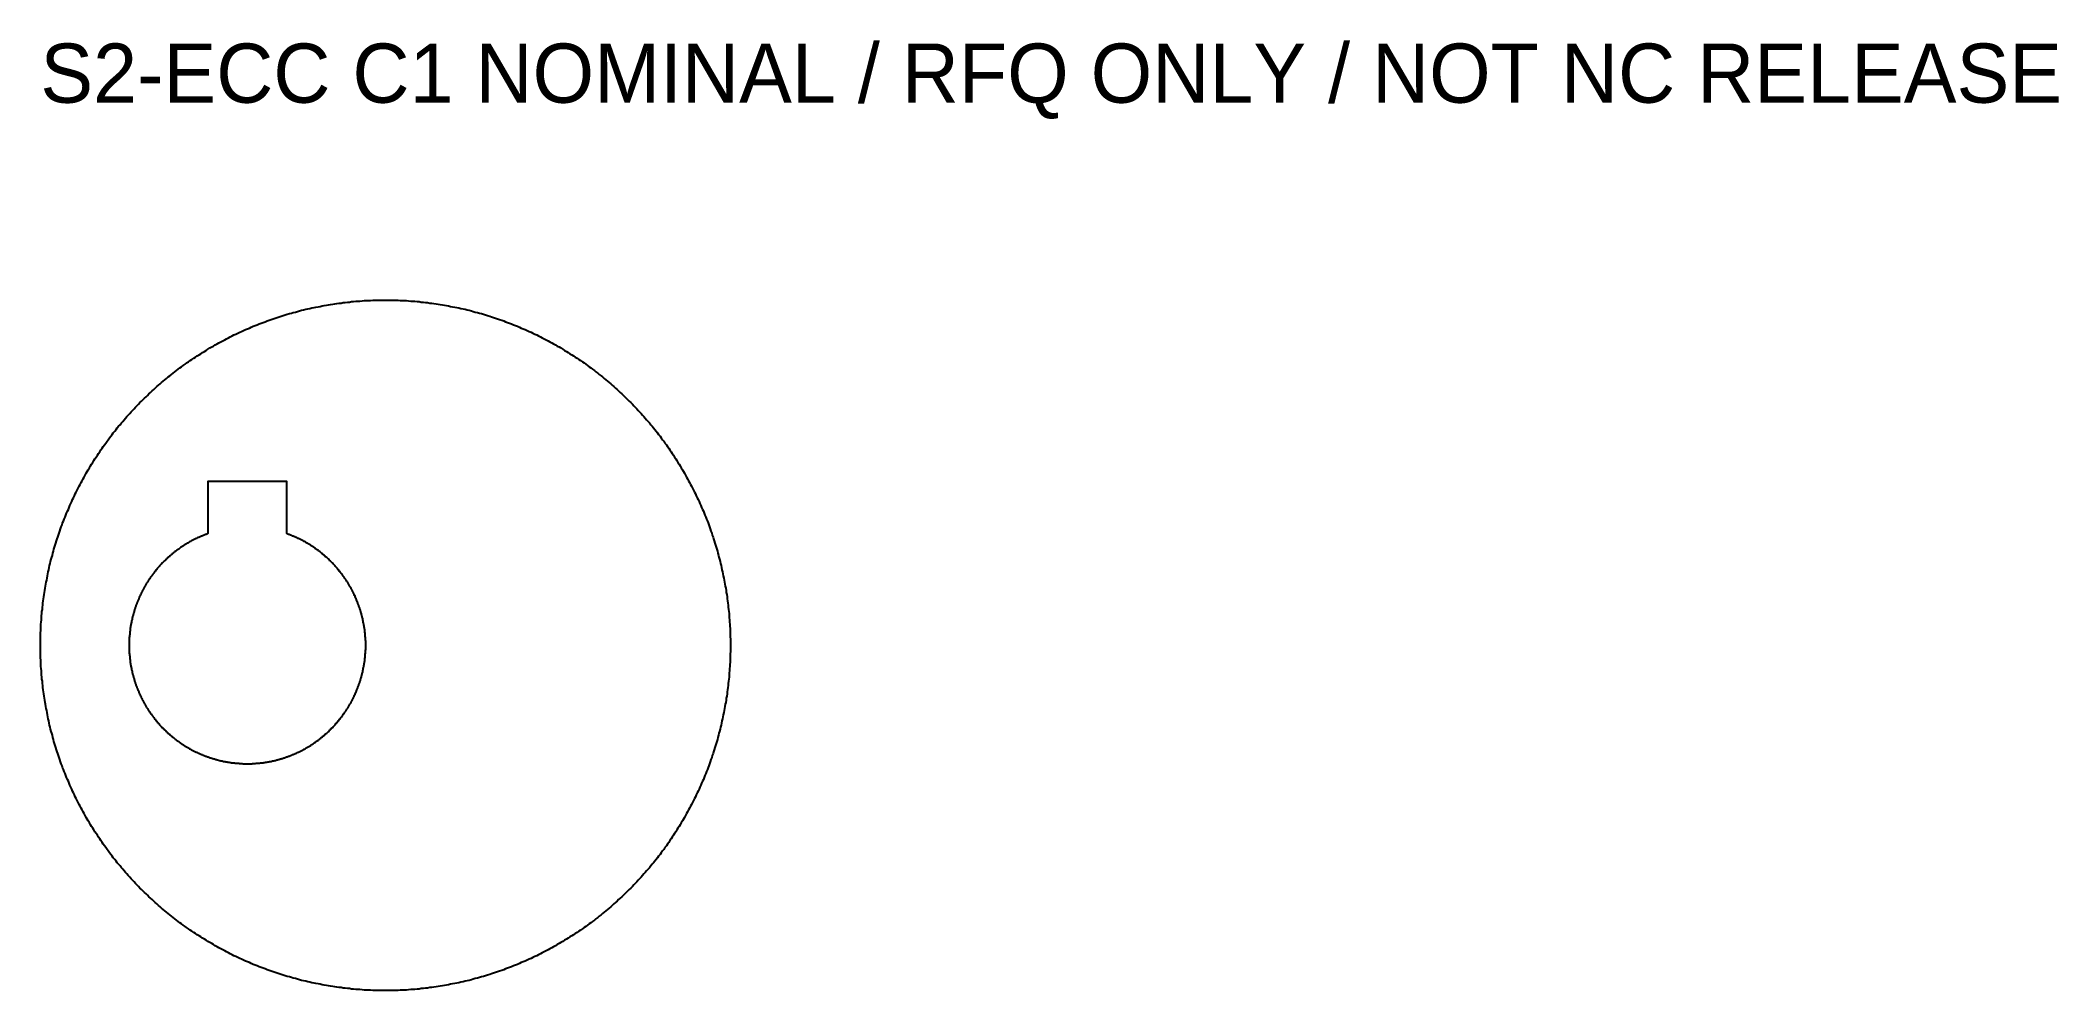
# Model space of a CAD drawing. Header units: millimetres. Extents: x -10 to 92, y -18 to 31.
import ezdxf

# ---------------------------------------------------------------- set-up
doc = ezdxf.new("R2010")
doc.units = ezdxf.units.MM
doc.layers.add('CUT', color=7, linetype='Continuous')
doc.layers.add('INFO', color=7, linetype='Continuous')

msp = doc.modelspace()

# ---------------------------------------------------------------- linework, layer by layer
at = {"layer": 'CUT'}
for points in [[(24.5, -0.21), (24.5, -0.32), (24.49, -0.43), (24.49, -0.54), (24.49, -0.64), (24.48, -0.75), (24.48, -0.86), (24.47, -0.97), (24.47, -1.07), (24.46, -1.18), (24.45, -1.29), (24.44, -1.39), (24.44, -1.5), (24.43, -1.61), (24.42, -1.72), (24.4, -1.82), (24.39, -1.93), (24.38, -2.04), (24.37, -2.14), (24.35, -2.25), (24.34, -2.36), (24.33, -2.46), (24.31, -2.57), (24.29, -2.67), (24.28, -2.78), (24.26, -2.89), (24.24, -2.99), (24.22, -3.1), (24.2, -3.2), (24.18, -3.31), (24.16, -3.41), (24.14, -3.52), (24.12, -3.62), (24.1, -3.73), (24.07, -3.83), (24.05, -3.94), (24.03, -4.04), (24, -4.15), (23.98, -4.25), (23.95, -4.36), (23.92, -4.46), (23.89, -4.56), (23.87, -4.67), (23.84, -4.77), (23.81, -4.87), (23.78, -4.98), (23.75, -5.08), (23.71, -5.18), (23.68, -5.29), (23.65, -5.39), (23.62, -5.49), (23.58, -5.59), (23.55, -5.69), (23.51, -5.79), (23.48, -5.9), (23.44, -6), (23.4, -6.1), (23.37, -6.2), (23.33, -6.3), (23.29, -6.4), (23.25, -6.5), (23.21, -6.6), (23.17, -6.7), (23.13, -6.8), (23.08, -6.89), (23.04, -6.99), (23, -7.09), (22.95, -7.19), (22.91, -7.29), (22.87, -7.39), (22.82, -7.48), (22.77, -7.58), (22.73, -7.68), (22.68, -7.77), (22.63, -7.87), (22.58, -7.96), (22.53, -8.06), (22.48, -8.15), (22.43, -8.25), (22.38, -8.34), (22.33, -8.44), (22.28, -8.53), (22.23, -8.63), (22.17, -8.72), (22.12, -8.81), (22.07, -8.9), (22.01, -9), (21.95, -9.09), (21.9, -9.18), (21.84, -9.27), (21.78, -9.36), (21.73, -9.45), (21.67, -9.54), (21.61, -9.63), (21.55, -9.72), (21.49, -9.81), (21.43, -9.9), (21.37, -9.99), (21.31, -10.08), (21.25, -10.16), (21.18, -10.25), (21.12, -10.34), (21.06, -10.42), (20.99, -10.51), (20.93, -10.6), (20.86, -10.68), (20.8, -10.77), (20.73, -10.85), (20.66, -10.94), (20.6, -11.02), (20.53, -11.1), (20.46, -11.18), (20.39, -11.27), (20.32, -11.35), (20.25, -11.43), (20.18, -11.51), (20.11, -11.59), (20.04, -11.67), (19.97, -11.75), (19.89, -11.83), (19.82, -11.91), (19.75, -11.99), (19.67, -12.07), (19.6, -12.14), (19.53, -12.22), (19.45, -12.3), (19.37, -12.37), (19.3, -12.45), (19.22, -12.53), (19.14, -12.6), (19.07, -12.67), (18.99, -12.75), (18.91, -12.82), (18.83, -12.89), (18.75, -12.97), (18.67, -13.04), (18.59, -13.11), (18.51, -13.18), (18.43, -13.25), (18.35, -13.32), (18.27, -13.39), (18.18, -13.46), (18.1, -13.53), (18.02, -13.6), (17.94, -13.66), (17.85, -13.73), (17.77, -13.8), (17.68, -13.86), (17.6, -13.93), (17.51, -13.99), (17.42, -14.06), (17.34, -14.12), (17.25, -14.18), (17.16, -14.25), (17.08, -14.31), (16.99, -14.37), (16.9, -14.43), (16.81, -14.49), (16.72, -14.55), (16.63, -14.61), (16.54, -14.67), (16.45, -14.73), (16.36, -14.78), (16.27, -14.84), (16.18, -14.9), (16.09, -14.95), (16, -15.01), (15.9, -15.07), (15.81, -15.12), (15.72, -15.17), (15.63, -15.23), (15.53, -15.28), (15.44, -15.33), (15.34, -15.38), (15.25, -15.43), (15.15, -15.48), (15.06, -15.53), (14.96, -15.58), (14.87, -15.63), (14.77, -15.68), (14.68, -15.73), (14.58, -15.77), (14.48, -15.82), (14.39, -15.87), (14.29, -15.91), (14.19, -15.95), (14.09, -16), (13.99, -16.04), (13.89, -16.08), (13.8, -16.13), (13.7, -16.17), (13.6, -16.21), (13.5, -16.25), (13.4, -16.29), (13.3, -16.33), (13.2, -16.37), (13.1, -16.4), (13, -16.44), (12.9, -16.48), (12.79, -16.51), (12.69, -16.55), (12.59, -16.58), (12.49, -16.62), (12.39, -16.65), (12.29, -16.68), (12.18, -16.71), (12.08, -16.75), (11.98, -16.78), (11.87, -16.81), (11.77, -16.84), (11.67, -16.87), (11.56, -16.89), (11.46, -16.92), (11.36, -16.95), (11.25, -16.98), (11.15, -17), (11.04, -17.03), (10.94, -17.05), (10.83, -17.07), (10.73, -17.1), (10.62, -17.12), (10.52, -17.14), (10.41, -17.16), (10.31, -17.18), (10.2, -17.2), (10.1, -17.22), (9.99, -17.24), (9.89, -17.26), (9.78, -17.28), (9.67, -17.29), (9.57, -17.31), (9.46, -17.33), (9.36, -17.34), (9.25, -17.35), (9.14, -17.37), (9.04, -17.38), (8.93, -17.39), (8.82, -17.4), (8.72, -17.42), (8.61, -17.43), (8.5, -17.44), (8.39, -17.44), (8.29, -17.45), (8.18, -17.46), (8.07, -17.47), (7.97, -17.47), (7.86, -17.48), (7.75, -17.48), (7.64, -17.49), (7.54, -17.49), (7.43, -17.49), (7.32, -17.5), (7.21, -17.5), (7.11, -17.5), (7, -17.5), (6.89, -17.5), (6.79, -17.5), (6.68, -17.5), (6.57, -17.49), (6.46, -17.49), (6.36, -17.49), (6.25, -17.48), (6.14, -17.48), (6.03, -17.47), (5.93, -17.47), (5.82, -17.46), (5.71, -17.45), (5.61, -17.44), (5.5, -17.44), (5.39, -17.43), (5.28, -17.42), (5.18, -17.4), (5.07, -17.39), (4.96, -17.38), (4.86, -17.37), (4.75, -17.35), (4.64, -17.34), (4.54, -17.33), (4.43, -17.31), (4.33, -17.29), (4.22, -17.28), (4.11, -17.26), (4.01, -17.24), (3.9, -17.22), (3.8, -17.2), (3.69, -17.18), (3.59, -17.16), (3.48, -17.14), (3.38, -17.12), (3.27, -17.1), (3.17, -17.07), (3.06, -17.05), (2.96, -17.03), (2.85, -17), (2.75, -16.98), (2.64, -16.95), (2.54, -16.92), (2.44, -16.89), (2.33, -16.87), (2.23, -16.84), (2.13, -16.81), (2.02, -16.78), (1.92, -16.75), (1.82, -16.71), (1.71, -16.68), (1.61, -16.65), (1.51, -16.62), (1.41, -16.58), (1.31, -16.55), (1.21, -16.51), (1.1, -16.48), (1, -16.44), (0.9, -16.4), (0.8, -16.37), (0.7, -16.33), (0.6, -16.29), (0.5, -16.25), (0.4, -16.21), (0.3, -16.17), (0.2, -16.13), (0.11, -16.08), (0.01, -16.04), (-0.09, -16), (-0.19, -15.95), (-0.29, -15.91), (-0.39, -15.87), (-0.48, -15.82), (-0.58, -15.77), (-0.68, -15.73), (-0.77, -15.68), (-0.87, -15.63), (-0.96, -15.58), (-1.06, -15.53), (-1.15, -15.48), (-1.25, -15.43), (-1.34, -15.38), (-1.44, -15.33), (-1.53, -15.28), (-1.63, -15.23), (-1.72, -15.17), (-1.81, -15.12), (-1.9, -15.07), (-2, -15.01), (-2.09, -14.95), (-2.18, -14.9), (-2.27, -14.84), (-2.36, -14.78), (-2.45, -14.73), (-2.54, -14.67), (-2.63, -14.61), (-2.72, -14.55), (-2.81, -14.49), (-2.9, -14.43), (-2.99, -14.37), (-3.08, -14.31), (-3.16, -14.25), (-3.25, -14.18), (-3.34, -14.12), (-3.42, -14.06), (-3.51, -13.99), (-3.6, -13.93), (-3.68, -13.86), (-3.77, -13.8), (-3.85, -13.73), (-3.94, -13.66), (-4.02, -13.6), (-4.1, -13.53), (-4.18, -13.46), (-4.27, -13.39), (-4.35, -13.32), (-4.43, -13.25), (-4.51, -13.18), (-4.59, -13.11), (-4.67, -13.04), (-4.75, -12.97), (-4.83, -12.89), (-4.91, -12.82), (-4.99, -12.75), (-5.07, -12.67), (-5.14, -12.6), (-5.22, -12.53), (-5.3, -12.45), (-5.37, -12.37), (-5.45, -12.3), (-5.53, -12.22), (-5.6, -12.14), (-5.67, -12.07), (-5.75, -11.99), (-5.82, -11.91), (-5.89, -11.83), (-5.97, -11.75), (-6.04, -11.67), (-6.11, -11.59), (-6.18, -11.51), (-6.25, -11.43), (-6.32, -11.35), (-6.39, -11.27), (-6.46, -11.18), (-6.53, -11.1), (-6.6, -11.02), (-6.66, -10.94), (-6.73, -10.85), (-6.8, -10.77), (-6.86, -10.68), (-6.93, -10.6), (-6.99, -10.51), (-7.06, -10.42), (-7.12, -10.34), (-7.18, -10.25), (-7.25, -10.16), (-7.31, -10.08), (-7.37, -9.99), (-7.43, -9.9), (-7.49, -9.81), (-7.55, -9.72), (-7.61, -9.63), (-7.67, -9.54), (-7.73, -9.45), (-7.78, -9.36), (-7.84, -9.27), (-7.9, -9.18), (-7.95, -9.09), (-8.01, -9), (-8.07, -8.9), (-8.12, -8.81), (-8.17, -8.72), (-8.23, -8.63), (-8.28, -8.53), (-8.33, -8.44), (-8.38, -8.34), (-8.43, -8.25), (-8.48, -8.15), (-8.53, -8.06), (-8.58, -7.96), (-8.63, -7.87), (-8.68, -7.77), (-8.73, -7.68), (-8.77, -7.58), (-8.82, -7.48), (-8.87, -7.39), (-8.91, -7.29), (-8.95, -7.19), (-9, -7.09), (-9.04, -6.99), (-9.08, -6.89), (-9.13, -6.8), (-9.17, -6.7), (-9.21, -6.6), (-9.25, -6.5), (-9.29, -6.4), (-9.33, -6.3), (-9.37, -6.2), (-9.4, -6.1), (-9.44, -6), (-9.48, -5.9), (-9.51, -5.79), (-9.55, -5.69), (-9.58, -5.59), (-9.62, -5.49), (-9.65, -5.39), (-9.68, -5.29), (-9.71, -5.18), (-9.75, -5.08), (-9.78, -4.98), (-9.81, -4.87), (-9.84, -4.77), (-9.87, -4.67), (-9.89, -4.56), (-9.92, -4.46), (-9.95, -4.36), (-9.98, -4.25), (-10, -4.15), (-10.03, -4.04), (-10.05, -3.94), (-10.07, -3.83), (-10.1, -3.73), (-10.12, -3.62), (-10.14, -3.52), (-10.16, -3.41), (-10.18, -3.31), (-10.2, -3.2), (-10.22, -3.1), (-10.24, -2.99), (-10.26, -2.89), (-10.28, -2.78), (-10.29, -2.67), (-10.31, -2.57), (-10.33, -2.46), (-10.34, -2.36), (-10.35, -2.25), (-10.37, -2.14), (-10.38, -2.04), (-10.39, -1.93), (-10.4, -1.82), (-10.42, -1.72), (-10.43, -1.61), (-10.44, -1.5), (-10.44, -1.39), (-10.45, -1.29), (-10.46, -1.18), (-10.47, -1.07), (-10.47, -0.97), (-10.48, -0.86), (-10.48, -0.75), (-10.49, -0.64), (-10.49, -0.54), (-10.49, -0.43), (-10.5, -0.32), (-10.5, -0.21), (-10.5, -0.11), (-10.5, 0), (-10.5, 0.11), (-10.5, 0.21), (-10.5, 0.32), (-10.49, 0.43), (-10.49, 0.54), (-10.49, 0.64), (-10.48, 0.75), (-10.48, 0.86), (-10.47, 0.97), (-10.47, 1.07), (-10.46, 1.18), (-10.45, 1.29), (-10.44, 1.39), (-10.44, 1.5), (-10.43, 1.61), (-10.42, 1.72), (-10.4, 1.82), (-10.39, 1.93), (-10.38, 2.04), (-10.37, 2.14), (-10.35, 2.25), (-10.34, 2.36), (-10.33, 2.46), (-10.31, 2.57), (-10.29, 2.67), (-10.28, 2.78), (-10.26, 2.89), (-10.24, 2.99), (-10.22, 3.1), (-10.2, 3.2), (-10.18, 3.31), (-10.16, 3.41), (-10.14, 3.52), (-10.12, 3.62), (-10.1, 3.73), (-10.07, 3.83), (-10.05, 3.94), (-10.03, 4.04), (-10, 4.15), (-9.98, 4.25), (-9.95, 4.36), (-9.92, 4.46), (-9.89, 4.56), (-9.87, 4.67), (-9.84, 4.77), (-9.81, 4.87), (-9.78, 4.98), (-9.75, 5.08), (-9.71, 5.18), (-9.68, 5.29), (-9.65, 5.39), (-9.62, 5.49), (-9.58, 5.59), (-9.55, 5.69), (-9.51, 5.79), (-9.48, 5.9), (-9.44, 6), (-9.4, 6.1), (-9.37, 6.2), (-9.33, 6.3), (-9.29, 6.4), (-9.25, 6.5), (-9.21, 6.6), (-9.17, 6.7), (-9.13, 6.8), (-9.08, 6.89), (-9.04, 6.99), (-9, 7.09), (-8.95, 7.19), (-8.91, 7.29), (-8.87, 7.39), (-8.82, 7.48), (-8.77, 7.58), (-8.73, 7.68), (-8.68, 7.77), (-8.63, 7.87), (-8.58, 7.96), (-8.53, 8.06), (-8.48, 8.15), (-8.43, 8.25), (-8.38, 8.34), (-8.33, 8.44), (-8.28, 8.53), (-8.23, 8.63), (-8.17, 8.72), (-8.12, 8.81), (-8.07, 8.9), (-8.01, 9), (-7.95, 9.09), (-7.9, 9.18), (-7.84, 9.27), (-7.78, 9.36), (-7.73, 9.45), (-7.67, 9.54), (-7.61, 9.63), (-7.55, 9.72), (-7.49, 9.81), (-7.43, 9.9), (-7.37, 9.99), (-7.31, 10.08), (-7.25, 10.16), (-7.18, 10.25), (-7.12, 10.34), (-7.06, 10.42), (-6.99, 10.51), (-6.93, 10.6), (-6.86, 10.68), (-6.8, 10.77), (-6.73, 10.85), (-6.66, 10.94), (-6.6, 11.02), (-6.53, 11.1), (-6.46, 11.18), (-6.39, 11.27), (-6.32, 11.35), (-6.25, 11.43), (-6.18, 11.51), (-6.11, 11.59), (-6.04, 11.67), (-5.97, 11.75), (-5.89, 11.83), (-5.82, 11.91), (-5.75, 11.99), (-5.67, 12.07), (-5.6, 12.14), (-5.53, 12.22), (-5.45, 12.3), (-5.37, 12.37), (-5.3, 12.45), (-5.22, 12.53), (-5.14, 12.6), (-5.07, 12.67), (-4.99, 12.75), (-4.91, 12.82), (-4.83, 12.89), (-4.75, 12.97), (-4.67, 13.04), (-4.59, 13.11), (-4.51, 13.18), (-4.43, 13.25), (-4.35, 13.32), (-4.27, 13.39), (-4.18, 13.46), (-4.1, 13.53), (-4.02, 13.6), (-3.94, 13.66), (-3.85, 13.73), (-3.77, 13.8), (-3.68, 13.86), (-3.6, 13.93), (-3.51, 13.99), (-3.42, 14.06), (-3.34, 14.12), (-3.25, 14.18), (-3.16, 14.25), (-3.08, 14.31), (-2.99, 14.37), (-2.9, 14.43), (-2.81, 14.49), (-2.72, 14.55), (-2.63, 14.61), (-2.54, 14.67), (-2.45, 14.73), (-2.36, 14.78), (-2.27, 14.84), (-2.18, 14.9), (-2.09, 14.95), (-2, 15.01), (-1.9, 15.07), (-1.81, 15.12), (-1.72, 15.17), (-1.63, 15.23), (-1.53, 15.28), (-1.44, 15.33), (-1.34, 15.38), (-1.25, 15.43), (-1.15, 15.48), (-1.06, 15.53), (-0.96, 15.58), (-0.87, 15.63), (-0.77, 15.68), (-0.68, 15.73), (-0.58, 15.77), (-0.48, 15.82), (-0.39, 15.87), (-0.29, 15.91), (-0.19, 15.95), (-0.09, 16), (0.01, 16.04), (0.11, 16.08), (0.2, 16.13), (0.3, 16.17), (0.4, 16.21), (0.5, 16.25), (0.6, 16.29), (0.7, 16.33), (0.8, 16.37), (0.9, 16.4), (1, 16.44), (1.1, 16.48), (1.21, 16.51), (1.31, 16.55), (1.41, 16.58), (1.51, 16.62), (1.61, 16.65), (1.71, 16.68), (1.82, 16.71), (1.92, 16.75), (2.02, 16.78), (2.13, 16.81), (2.23, 16.84), (2.33, 16.87), (2.44, 16.89), (2.54, 16.92), (2.64, 16.95), (2.75, 16.98), (2.85, 17), (2.96, 17.03), (3.06, 17.05), (3.17, 17.07), (3.27, 17.1), (3.38, 17.12), (3.48, 17.14), (3.59, 17.16), (3.69, 17.18), (3.8, 17.2), (3.9, 17.22), (4.01, 17.24), (4.11, 17.26), (4.22, 17.28), (4.33, 17.29), (4.43, 17.31), (4.54, 17.33), (4.64, 17.34), (4.75, 17.35), (4.86, 17.37), (4.96, 17.38), (5.07, 17.39), (5.18, 17.4), (5.28, 17.42), (5.39, 17.43), (5.5, 17.44), (5.61, 17.44), (5.71, 17.45), (5.82, 17.46), (5.93, 17.47), (6.03, 17.47), (6.14, 17.48), (6.25, 17.48), (6.36, 17.49), (6.46, 17.49), (6.57, 17.49), (6.68, 17.5), (6.79, 17.5), (6.89, 17.5), (7, 17.5), (7.11, 17.5), (7.21, 17.5), (7.32, 17.5), (7.43, 17.49), (7.54, 17.49), (7.64, 17.49), (7.75, 17.48), (7.86, 17.48), (7.97, 17.47), (8.07, 17.47), (8.18, 17.46), (8.29, 17.45), (8.39, 17.44), (8.5, 17.44), (8.61, 17.43), (8.72, 17.42), (8.82, 17.4), (8.93, 17.39), (9.04, 17.38), (9.14, 17.37), (9.25, 17.35), (9.36, 17.34), (9.46, 17.33), (9.57, 17.31), (9.67, 17.29), (9.78, 17.28), (9.89, 17.26), (9.99, 17.24), (10.1, 17.22), (10.2, 17.2), (10.31, 17.18), (10.41, 17.16), (10.52, 17.14), (10.62, 17.12), (10.73, 17.1), (10.83, 17.07), (10.94, 17.05), (11.04, 17.03), (11.15, 17), (11.25, 16.98), (11.36, 16.95), (11.46, 16.92), (11.56, 16.89), (11.67, 16.87), (11.77, 16.84), (11.87, 16.81), (11.98, 16.78), (12.08, 16.75), (12.18, 16.71), (12.29, 16.68), (12.39, 16.65), (12.49, 16.62), (12.59, 16.58), (12.69, 16.55), (12.79, 16.51), (12.9, 16.48), (13, 16.44), (13.1, 16.4), (13.2, 16.37), (13.3, 16.33), (13.4, 16.29), (13.5, 16.25), (13.6, 16.21), (13.7, 16.17), (13.8, 16.13), (13.89, 16.08), (13.99, 16.04), (14.09, 16), (14.19, 15.95), (14.29, 15.91), (14.39, 15.87), (14.48, 15.82), (14.58, 15.77), (14.68, 15.73), (14.77, 15.68), (14.87, 15.63), (14.96, 15.58), (15.06, 15.53), (15.15, 15.48), (15.25, 15.43), (15.34, 15.38), (15.44, 15.33), (15.53, 15.28), (15.63, 15.23), (15.72, 15.17), (15.81, 15.12), (15.9, 15.07), (16, 15.01), (16.09, 14.95), (16.18, 14.9), (16.27, 14.84), (16.36, 14.78), (16.45, 14.73), (16.54, 14.67), (16.63, 14.61), (16.72, 14.55), (16.81, 14.49), (16.9, 14.43), (16.99, 14.37), (17.08, 14.31), (17.16, 14.25), (17.25, 14.18), (17.34, 14.12), (17.42, 14.06), (17.51, 13.99), (17.6, 13.93), (17.68, 13.86), (17.77, 13.8), (17.85, 13.73), (17.94, 13.66), (18.02, 13.6), (18.1, 13.53), (18.18, 13.46), (18.27, 13.39), (18.35, 13.32), (18.43, 13.25), (18.51, 13.18), (18.59, 13.11), (18.67, 13.04), (18.75, 12.97), (18.83, 12.89), (18.91, 12.82), (18.99, 12.75), (19.07, 12.67), (19.14, 12.6), (19.22, 12.53), (19.3, 12.45), (19.37, 12.37), (19.45, 12.3), (19.53, 12.22), (19.6, 12.14), (19.67, 12.07), (19.75, 11.99), (19.82, 11.91), (19.89, 11.83), (19.97, 11.75), (20.04, 11.67), (20.11, 11.59), (20.18, 11.51), (20.25, 11.43), (20.32, 11.35), (20.39, 11.27), (20.46, 11.18), (20.53, 11.1), (20.6, 11.02), (20.66, 10.94), (20.73, 10.85), (20.8, 10.77), (20.86, 10.68), (20.93, 10.6), (20.99, 10.51), (21.06, 10.42), (21.12, 10.34), (21.18, 10.25), (21.25, 10.16), (21.31, 10.08), (21.37, 9.99), (21.43, 9.9), (21.49, 9.81), (21.55, 9.72), (21.61, 9.63), (21.67, 9.54), (21.73, 9.45), (21.78, 9.36), (21.84, 9.27), (21.9, 9.18), (21.95, 9.09), (22.01, 9), (22.07, 8.9), (22.12, 8.81), (22.17, 8.72), (22.23, 8.63), (22.28, 8.53), (22.33, 8.44), (22.38, 8.34), (22.43, 8.25), (22.48, 8.15), (22.53, 8.06), (22.58, 7.96), (22.63, 7.87), (22.68, 7.77), (22.73, 7.68), (22.77, 7.58), (22.82, 7.48), (22.87, 7.39), (22.91, 7.29), (22.95, 7.19), (23, 7.09), (23.04, 6.99), (23.08, 6.89), (23.13, 6.8), (23.17, 6.7), (23.21, 6.6), (23.25, 6.5), (23.29, 6.4), (23.33, 6.3), (23.37, 6.2), (23.4, 6.1), (23.44, 6), (23.48, 5.9), (23.51, 5.79), (23.55, 5.69), (23.58, 5.59), (23.62, 5.49), (23.65, 5.39), (23.68, 5.29), (23.71, 5.18), (23.75, 5.08), (23.78, 4.98), (23.81, 4.87), (23.84, 4.77), (23.87, 4.67), (23.89, 4.56), (23.92, 4.46), (23.95, 4.36), (23.98, 4.25), (24, 4.15), (24.03, 4.04), (24.05, 3.94), (24.07, 3.83), (24.1, 3.73), (24.12, 3.62), (24.14, 3.52), (24.16, 3.41), (24.18, 3.31), (24.2, 3.2), (24.22, 3.1), (24.24, 2.99), (24.26, 2.89), (24.28, 2.78), (24.29, 2.67), (24.31, 2.57), (24.33, 2.46), (24.34, 2.36), (24.35, 2.25), (24.37, 2.14), (24.38, 2.04), (24.39, 1.93), (24.4, 1.82), (24.42, 1.72), (24.43, 1.61), (24.44, 1.5), (24.44, 1.39), (24.45, 1.29), (24.46, 1.18), (24.47, 1.07), (24.47, 0.97), (24.48, 0.86), (24.48, 0.75), (24.49, 0.64), (24.49, 0.54), (24.49, 0.43), (24.5, 0.32), (24.5, 0.21), (24.5, 0.11), (24.5, 0), (24.5, -0.11)], [(6, 0.07), (6, 0.11), (6, 0.15), (6, 0.18), (6, 0.22), (5.99, 0.26), (5.99, 0.29), (5.99, 0.33), (5.99, 0.37), (5.99, 0.4), (5.98, 0.44), (5.98, 0.48), (5.98, 0.51), (5.97, 0.55), (5.97, 0.59), (5.97, 0.62), (5.96, 0.66), (5.96, 0.7), (5.95, 0.73), (5.95, 0.77), (5.95, 0.81), (5.94, 0.84), (5.94, 0.88), (5.93, 0.92), (5.92, 0.95), (5.92, 0.99), (5.91, 1.03), (5.91, 1.06), (5.9, 1.1), (5.89, 1.13), (5.88, 1.17), (5.88, 1.21), (5.87, 1.24), (5.86, 1.28), (5.85, 1.31), (5.85, 1.35), (5.84, 1.39), (5.83, 1.42), (5.82, 1.46), (5.81, 1.49), (5.8, 1.53), (5.79, 1.56), (5.78, 1.6), (5.77, 1.64), (5.76, 1.67), (5.75, 1.71), (5.74, 1.74), (5.73, 1.78), (5.72, 1.81), (5.71, 1.85), (5.7, 1.88), (5.69, 1.92), (5.67, 1.95), (5.66, 1.99), (5.65, 2.02), (5.64, 2.06), (5.62, 2.09), (5.61, 2.12), (5.6, 2.16), (5.58, 2.19), (5.57, 2.23), (5.56, 2.26), (5.54, 2.3), (5.53, 2.33), (5.51, 2.36), (5.5, 2.4), (5.49, 2.43), (5.47, 2.47), (5.46, 2.5), (5.44, 2.53), (5.42, 2.57), (5.41, 2.6), (5.39, 2.63), (5.38, 2.66), (5.36, 2.7), (5.34, 2.73), (5.33, 2.76), (5.31, 2.8), (5.29, 2.83), (5.27, 2.86), (5.26, 2.89), (5.24, 2.93), (5.22, 2.96), (5.2, 2.99), (5.18, 3.02), (5.17, 3.05), (5.15, 3.08), (5.13, 3.12), (5.11, 3.15), (5.09, 3.18), (5.07, 3.21), (5.05, 3.24), (5.03, 3.27), (5.01, 3.3), (4.99, 3.33), (4.97, 3.36), (4.95, 3.39), (4.93, 3.42), (4.91, 3.45), (4.88, 3.48), (4.86, 3.51), (4.84, 3.54), (4.82, 3.57), (4.8, 3.6), (4.78, 3.63), (4.75, 3.66), (4.73, 3.69), (4.71, 3.72), (4.68, 3.75), (4.66, 3.78), (4.64, 3.81), (4.61, 3.83), (4.59, 3.86), (4.57, 3.89), (4.54, 3.92), (4.52, 3.95), (4.49, 3.97), (4.47, 4), (4.45, 4.03), (4.42, 4.06), (4.4, 4.08), (4.37, 4.11), (4.35, 4.14), (4.32, 4.16), (4.29, 4.19), (4.27, 4.22), (4.24, 4.24), (4.22, 4.27), (4.19, 4.29), (4.16, 4.32), (4.14, 4.35), (4.11, 4.37), (4.08, 4.4), (4.06, 4.42), (4.03, 4.45), (4, 4.47), (3.97, 4.49), (3.95, 4.52), (3.92, 4.54), (3.89, 4.57), (3.86, 4.59), (3.83, 4.61), (3.81, 4.64), (3.78, 4.66), (3.75, 4.68), (3.72, 4.71), (3.69, 4.73), (3.66, 4.75), (3.63, 4.78), (3.6, 4.8), (3.57, 4.82), (3.54, 4.84), (3.51, 4.86), (3.48, 4.88), (3.45, 4.91), (3.42, 4.93), (3.39, 4.95), (3.36, 4.97), (3.33, 4.99), (3.3, 5.01), (3.27, 5.03), (3.24, 5.05), (3.21, 5.07), (3.18, 5.09), (3.15, 5.11), (3.12, 5.13), (3.08, 5.15), (3.05, 5.17), (3.02, 5.18), (2.99, 5.2), (2.96, 5.22), (2.93, 5.24), (2.89, 5.26), (2.86, 5.27), (2.83, 5.29), (2.8, 5.31), (2.76, 5.33), (2.73, 5.34), (2.7, 5.36), (2.66, 5.38), (2.63, 5.39), (2.6, 5.41), (2.57, 5.42), (2.53, 5.44), (2.5, 5.46), (2.47, 5.47), (2.43, 5.49), (2.4, 5.5), (2.36, 5.51), (2.33, 5.53), (2.3, 5.54), (2.26, 5.56), (2.23, 5.57), (2.19, 5.58), (2.16, 5.6), (2.12, 5.61), (2.09, 5.62), (2.06, 5.64), (2.02, 5.65), (2, 5.66), (2, 8.3), (-2, 8.3), (-2, 5.66), (-2.02, 5.65), (-2.06, 5.64), (-2.09, 5.62), (-2.12, 5.61), (-2.16, 5.6), (-2.19, 5.58), (-2.23, 5.57), (-2.26, 5.56), (-2.3, 5.54), (-2.33, 5.53), (-2.36, 5.51), (-2.4, 5.5), (-2.43, 5.49), (-2.47, 5.47), (-2.5, 5.46), (-2.53, 5.44), (-2.57, 5.42), (-2.6, 5.41), (-2.63, 5.39), (-2.66, 5.38), (-2.7, 5.36), (-2.73, 5.34), (-2.76, 5.33), (-2.8, 5.31), (-2.83, 5.29), (-2.86, 5.27), (-2.89, 5.26), (-2.93, 5.24), (-2.96, 5.22), (-2.99, 5.2), (-3.02, 5.18), (-3.05, 5.17), (-3.08, 5.15), (-3.12, 5.13), (-3.15, 5.11), (-3.18, 5.09), (-3.21, 5.07), (-3.24, 5.05), (-3.27, 5.03), (-3.3, 5.01), (-3.33, 4.99), (-3.36, 4.97), (-3.39, 4.95), (-3.42, 4.93), (-3.45, 4.91), (-3.48, 4.88), (-3.51, 4.86), (-3.54, 4.84), (-3.57, 4.82), (-3.6, 4.8), (-3.63, 4.78), (-3.66, 4.75), (-3.69, 4.73), (-3.72, 4.71), (-3.75, 4.68), (-3.78, 4.66), (-3.81, 4.64), (-3.83, 4.61), (-3.86, 4.59), (-3.89, 4.57), (-3.92, 4.54), (-3.95, 4.52), (-3.97, 4.49), (-4, 4.47), (-4.03, 4.45), (-4.06, 4.42), (-4.08, 4.4), (-4.11, 4.37), (-4.14, 4.35), (-4.16, 4.32), (-4.19, 4.29), (-4.22, 4.27), (-4.24, 4.24), (-4.27, 4.22), (-4.29, 4.19), (-4.32, 4.16), (-4.35, 4.14), (-4.37, 4.11), (-4.4, 4.08), (-4.42, 4.06), (-4.45, 4.03), (-4.47, 4), (-4.49, 3.97), (-4.52, 3.95), (-4.54, 3.92), (-4.57, 3.89), (-4.59, 3.86), (-4.61, 3.83), (-4.64, 3.81), (-4.66, 3.78), (-4.68, 3.75), (-4.71, 3.72), (-4.73, 3.69), (-4.75, 3.66), (-4.78, 3.63), (-4.8, 3.6), (-4.82, 3.57), (-4.84, 3.54), (-4.86, 3.51), (-4.88, 3.48), (-4.91, 3.45), (-4.93, 3.42), (-4.95, 3.39), (-4.97, 3.36), (-4.99, 3.33), (-5.01, 3.3), (-5.03, 3.27), (-5.05, 3.24), (-5.07, 3.21), (-5.09, 3.18), (-5.11, 3.15), (-5.13, 3.12), (-5.15, 3.08), (-5.17, 3.05), (-5.18, 3.02), (-5.2, 2.99), (-5.22, 2.96), (-5.24, 2.93), (-5.26, 2.89), (-5.27, 2.86), (-5.29, 2.83), (-5.31, 2.8), (-5.33, 2.76), (-5.34, 2.73), (-5.36, 2.7), (-5.38, 2.66), (-5.39, 2.63), (-5.41, 2.6), (-5.42, 2.57), (-5.44, 2.53), (-5.46, 2.5), (-5.47, 2.47), (-5.49, 2.43), (-5.5, 2.4), (-5.51, 2.36), (-5.53, 2.33), (-5.54, 2.3), (-5.56, 2.26), (-5.57, 2.23), (-5.58, 2.19), (-5.6, 2.16), (-5.61, 2.12), (-5.62, 2.09), (-5.64, 2.06), (-5.65, 2.02), (-5.66, 1.99), (-5.67, 1.95), (-5.69, 1.92), (-5.7, 1.88), (-5.71, 1.85), (-5.72, 1.81), (-5.73, 1.78), (-5.74, 1.74), (-5.75, 1.71), (-5.76, 1.67), (-5.77, 1.64), (-5.78, 1.6), (-5.79, 1.56), (-5.8, 1.53), (-5.81, 1.49), (-5.82, 1.46), (-5.83, 1.42), (-5.84, 1.39), (-5.85, 1.35), (-5.85, 1.31), (-5.86, 1.28), (-5.87, 1.24), (-5.88, 1.21), (-5.88, 1.17), (-5.89, 1.13), (-5.9, 1.1), (-5.91, 1.06), (-5.91, 1.03), (-5.92, 0.99), (-5.92, 0.95), (-5.93, 0.92), (-5.94, 0.88), (-5.94, 0.84), (-5.95, 0.81), (-5.95, 0.77), (-5.95, 0.73), (-5.96, 0.7), (-5.96, 0.66), (-5.97, 0.62), (-5.97, 0.59), (-5.97, 0.55), (-5.98, 0.51), (-5.98, 0.48), (-5.98, 0.44), (-5.99, 0.4), (-5.99, 0.37), (-5.99, 0.33), (-5.99, 0.29), (-5.99, 0.26), (-6, 0.22), (-6, 0.18), (-6, 0.15), (-6, 0.11), (-6, 0.07), (-6, 0.04), (-6, 0), (-6, -0.04), (-6, -0.07), (-6, -0.11), (-6, -0.15), (-6, -0.18), (-6, -0.22), (-5.99, -0.26), (-5.99, -0.29), (-5.99, -0.33), (-5.99, -0.37), (-5.99, -0.4), (-5.98, -0.44), (-5.98, -0.48), (-5.98, -0.51), (-5.97, -0.55), (-5.97, -0.59), (-5.97, -0.62), (-5.96, -0.66), (-5.96, -0.7), (-5.95, -0.73), (-5.95, -0.77), (-5.95, -0.81), (-5.94, -0.84), (-5.94, -0.88), (-5.93, -0.92), (-5.92, -0.95), (-5.92, -0.99), (-5.91, -1.03), (-5.91, -1.06), (-5.9, -1.1), (-5.89, -1.13), (-5.88, -1.17), (-5.88, -1.21), (-5.87, -1.24), (-5.86, -1.28), (-5.85, -1.31), (-5.85, -1.35), (-5.84, -1.39), (-5.83, -1.42), (-5.82, -1.46), (-5.81, -1.49), (-5.8, -1.53), (-5.79, -1.56), (-5.78, -1.6), (-5.77, -1.64), (-5.76, -1.67), (-5.75, -1.71), (-5.74, -1.74), (-5.73, -1.78), (-5.72, -1.81), (-5.71, -1.85), (-5.7, -1.88), (-5.69, -1.92), (-5.67, -1.95), (-5.66, -1.99), (-5.65, -2.02), (-5.64, -2.06), (-5.62, -2.09), (-5.61, -2.12), (-5.6, -2.16), (-5.58, -2.19), (-5.57, -2.23), (-5.56, -2.26), (-5.54, -2.3), (-5.53, -2.33), (-5.51, -2.36), (-5.5, -2.4), (-5.49, -2.43), (-5.47, -2.47), (-5.46, -2.5), (-5.44, -2.53), (-5.42, -2.57), (-5.41, -2.6), (-5.39, -2.63), (-5.38, -2.66), (-5.36, -2.7), (-5.34, -2.73), (-5.33, -2.76), (-5.31, -2.8), (-5.29, -2.83), (-5.27, -2.86), (-5.26, -2.89), (-5.24, -2.93), (-5.22, -2.96), (-5.2, -2.99), (-5.18, -3.02), (-5.17, -3.05), (-5.15, -3.08), (-5.13, -3.12), (-5.11, -3.15), (-5.09, -3.18), (-5.07, -3.21), (-5.05, -3.24), (-5.03, -3.27), (-5.01, -3.3), (-4.99, -3.33), (-4.97, -3.36), (-4.95, -3.39), (-4.93, -3.42), (-4.91, -3.45), (-4.88, -3.48), (-4.86, -3.51), (-4.84, -3.54), (-4.82, -3.57), (-4.8, -3.6), (-4.78, -3.63), (-4.75, -3.66), (-4.73, -3.69), (-4.71, -3.72), (-4.68, -3.75), (-4.66, -3.78), (-4.64, -3.81), (-4.61, -3.83), (-4.59, -3.86), (-4.57, -3.89), (-4.54, -3.92), (-4.52, -3.95), (-4.49, -3.97), (-4.47, -4), (-4.45, -4.03), (-4.42, -4.06), (-4.4, -4.08), (-4.37, -4.11), (-4.35, -4.14), (-4.32, -4.16), (-4.29, -4.19), (-4.27, -4.22), (-4.24, -4.24), (-4.22, -4.27), (-4.19, -4.29), (-4.16, -4.32), (-4.14, -4.35), (-4.11, -4.37), (-4.08, -4.4), (-4.06, -4.42), (-4.03, -4.45), (-4, -4.47), (-3.97, -4.49), (-3.95, -4.52), (-3.92, -4.54), (-3.89, -4.57), (-3.86, -4.59), (-3.83, -4.61), (-3.81, -4.64), (-3.78, -4.66), (-3.75, -4.68), (-3.72, -4.71), (-3.69, -4.73), (-3.66, -4.75), (-3.63, -4.78), (-3.6, -4.8), (-3.57, -4.82), (-3.54, -4.84), (-3.51, -4.86), (-3.48, -4.88), (-3.45, -4.91), (-3.42, -4.93), (-3.39, -4.95), (-3.36, -4.97), (-3.33, -4.99), (-3.3, -5.01), (-3.27, -5.03), (-3.24, -5.05), (-3.21, -5.07), (-3.18, -5.09), (-3.15, -5.11), (-3.12, -5.13), (-3.08, -5.15), (-3.05, -5.17), (-3.02, -5.18), (-2.99, -5.2), (-2.96, -5.22), (-2.93, -5.24), (-2.89, -5.26), (-2.86, -5.27), (-2.83, -5.29), (-2.8, -5.31), (-2.76, -5.33), (-2.73, -5.34), (-2.7, -5.36), (-2.66, -5.38), (-2.63, -5.39), (-2.6, -5.41), (-2.57, -5.42), (-2.53, -5.44), (-2.5, -5.46), (-2.47, -5.47), (-2.43, -5.49), (-2.4, -5.5), (-2.36, -5.51), (-2.33, -5.53), (-2.3, -5.54), (-2.26, -5.56), (-2.23, -5.57), (-2.19, -5.58), (-2.16, -5.6), (-2.12, -5.61), (-2.09, -5.62), (-2.06, -5.64), (-2.02, -5.65), (-1.99, -5.66), (-1.95, -5.67), (-1.92, -5.69), (-1.88, -5.7), (-1.85, -5.71), (-1.81, -5.72), (-1.78, -5.73), (-1.74, -5.74), (-1.71, -5.75), (-1.67, -5.76), (-1.64, -5.77), (-1.6, -5.78), (-1.56, -5.79), (-1.53, -5.8), (-1.49, -5.81), (-1.46, -5.82), (-1.42, -5.83), (-1.39, -5.84), (-1.35, -5.85), (-1.31, -5.85), (-1.28, -5.86), (-1.24, -5.87), (-1.21, -5.88), (-1.17, -5.88), (-1.13, -5.89), (-1.1, -5.9), (-1.06, -5.91), (-1.03, -5.91), (-0.99, -5.92), (-0.95, -5.92), (-0.92, -5.93), (-0.88, -5.94), (-0.84, -5.94), (-0.81, -5.95), (-0.77, -5.95), (-0.73, -5.95), (-0.7, -5.96), (-0.66, -5.96), (-0.62, -5.97), (-0.59, -5.97), (-0.55, -5.97), (-0.51, -5.98), (-0.48, -5.98), (-0.44, -5.98), (-0.4, -5.99), (-0.37, -5.99), (-0.33, -5.99), (-0.29, -5.99), (-0.26, -5.99), (-0.22, -6), (-0.18, -6), (-0.15, -6), (-0.11, -6), (-0.07, -6), (-0.04, -6), (0, -6), (0.04, -6), (0.07, -6), (0.11, -6), (0.15, -6), (0.18, -6), (0.22, -6), (0.26, -5.99), (0.29, -5.99), (0.33, -5.99), (0.37, -5.99), (0.4, -5.99), (0.44, -5.98), (0.48, -5.98), (0.51, -5.98), (0.55, -5.97), (0.59, -5.97), (0.62, -5.97), (0.66, -5.96), (0.7, -5.96), (0.73, -5.95), (0.77, -5.95), (0.81, -5.95), (0.84, -5.94), (0.88, -5.94), (0.92, -5.93), (0.95, -5.92), (0.99, -5.92), (1.03, -5.91), (1.06, -5.91), (1.1, -5.9), (1.13, -5.89), (1.17, -5.88), (1.21, -5.88), (1.24, -5.87), (1.28, -5.86), (1.31, -5.85), (1.35, -5.85), (1.39, -5.84), (1.42, -5.83), (1.46, -5.82), (1.49, -5.81), (1.53, -5.8), (1.56, -5.79), (1.6, -5.78), (1.64, -5.77), (1.67, -5.76), (1.71, -5.75), (1.74, -5.74), (1.78, -5.73), (1.81, -5.72), (1.85, -5.71), (1.88, -5.7), (1.92, -5.69), (1.95, -5.67), (1.99, -5.66), (2.02, -5.65), (2.06, -5.64), (2.09, -5.62), (2.12, -5.61), (2.16, -5.6), (2.19, -5.58), (2.23, -5.57), (2.26, -5.56), (2.3, -5.54), (2.33, -5.53), (2.36, -5.51), (2.4, -5.5), (2.43, -5.49), (2.47, -5.47), (2.5, -5.46), (2.53, -5.44), (2.57, -5.42), (2.6, -5.41), (2.63, -5.39), (2.66, -5.38), (2.7, -5.36), (2.73, -5.34), (2.76, -5.33), (2.8, -5.31), (2.83, -5.29), (2.86, -5.27), (2.89, -5.26), (2.93, -5.24), (2.96, -5.22), (2.99, -5.2), (3.02, -5.18), (3.05, -5.17), (3.08, -5.15), (3.12, -5.13), (3.15, -5.11), (3.18, -5.09), (3.21, -5.07), (3.24, -5.05), (3.27, -5.03), (3.3, -5.01), (3.33, -4.99), (3.36, -4.97), (3.39, -4.95), (3.42, -4.93), (3.45, -4.91), (3.48, -4.88), (3.51, -4.86), (3.54, -4.84), (3.57, -4.82), (3.6, -4.8), (3.63, -4.78), (3.66, -4.75), (3.69, -4.73), (3.72, -4.71), (3.75, -4.68), (3.78, -4.66), (3.81, -4.64), (3.83, -4.61), (3.86, -4.59), (3.89, -4.57), (3.92, -4.54), (3.95, -4.52), (3.97, -4.49), (4, -4.47), (4.03, -4.45), (4.06, -4.42), (4.08, -4.4), (4.11, -4.37), (4.14, -4.35), (4.16, -4.32), (4.19, -4.29), (4.22, -4.27), (4.24, -4.24), (4.27, -4.22), (4.29, -4.19), (4.32, -4.16), (4.35, -4.14), (4.37, -4.11), (4.4, -4.08), (4.42, -4.06), (4.45, -4.03), (4.47, -4), (4.49, -3.97), (4.52, -3.95), (4.54, -3.92), (4.57, -3.89), (4.59, -3.86), (4.61, -3.83), (4.64, -3.81), (4.66, -3.78), (4.68, -3.75), (4.71, -3.72), (4.73, -3.69), (4.75, -3.66), (4.78, -3.63), (4.8, -3.6), (4.82, -3.57), (4.84, -3.54), (4.86, -3.51), (4.88, -3.48), (4.91, -3.45), (4.93, -3.42), (4.95, -3.39), (4.97, -3.36), (4.99, -3.33), (5.01, -3.3), (5.03, -3.27), (5.05, -3.24), (5.07, -3.21), (5.09, -3.18), (5.11, -3.15), (5.13, -3.12), (5.15, -3.08), (5.17, -3.05), (5.18, -3.02), (5.2, -2.99), (5.22, -2.96), (5.24, -2.93), (5.26, -2.89), (5.27, -2.86), (5.29, -2.83), (5.31, -2.8), (5.33, -2.76), (5.34, -2.73), (5.36, -2.7), (5.38, -2.66), (5.39, -2.63), (5.41, -2.6), (5.42, -2.57), (5.44, -2.53), (5.46, -2.5), (5.47, -2.47), (5.49, -2.43), (5.5, -2.4), (5.51, -2.36), (5.53, -2.33), (5.54, -2.3), (5.56, -2.26), (5.57, -2.23), (5.58, -2.19), (5.6, -2.16), (5.61, -2.12), (5.62, -2.09), (5.64, -2.06), (5.65, -2.02), (5.66, -1.99), (5.67, -1.95), (5.69, -1.92), (5.7, -1.88), (5.71, -1.85), (5.72, -1.81), (5.73, -1.78), (5.74, -1.74), (5.75, -1.71), (5.76, -1.67), (5.77, -1.64), (5.78, -1.6), (5.79, -1.56), (5.8, -1.53), (5.81, -1.49), (5.82, -1.46), (5.83, -1.42), (5.84, -1.39), (5.85, -1.35), (5.85, -1.31), (5.86, -1.28), (5.87, -1.24), (5.88, -1.21), (5.88, -1.17), (5.89, -1.13), (5.9, -1.1), (5.91, -1.06), (5.91, -1.03), (5.92, -0.99), (5.92, -0.95), (5.93, -0.92), (5.94, -0.88), (5.94, -0.84), (5.95, -0.81), (5.95, -0.77), (5.95, -0.73), (5.96, -0.7), (5.96, -0.66), (5.97, -0.62), (5.97, -0.59), (5.97, -0.55), (5.98, -0.51), (5.98, -0.48), (5.98, -0.44), (5.99, -0.4), (5.99, -0.37), (5.99, -0.33), (5.99, -0.29), (5.99, -0.26), (6, -0.22), (6, -0.18), (6, -0.15), (6, -0.11), (6, -0.07), (6, -0.04), (6, 0), (6, 0.04)]]:
    msp.add_lwpolyline(points, close=True, dxfattribs=at)

# ---------------------------------------------------------------- texts
at = {"layer": 'INFO'}
msp.add_text('S2-ECC C1 NOMINAL / RFQ ONLY / NOT NC RELEASE', height=3, dxfattribs=at).set_placement((-10.5, 27.5))

doc.saveas('drawing.dxf')
